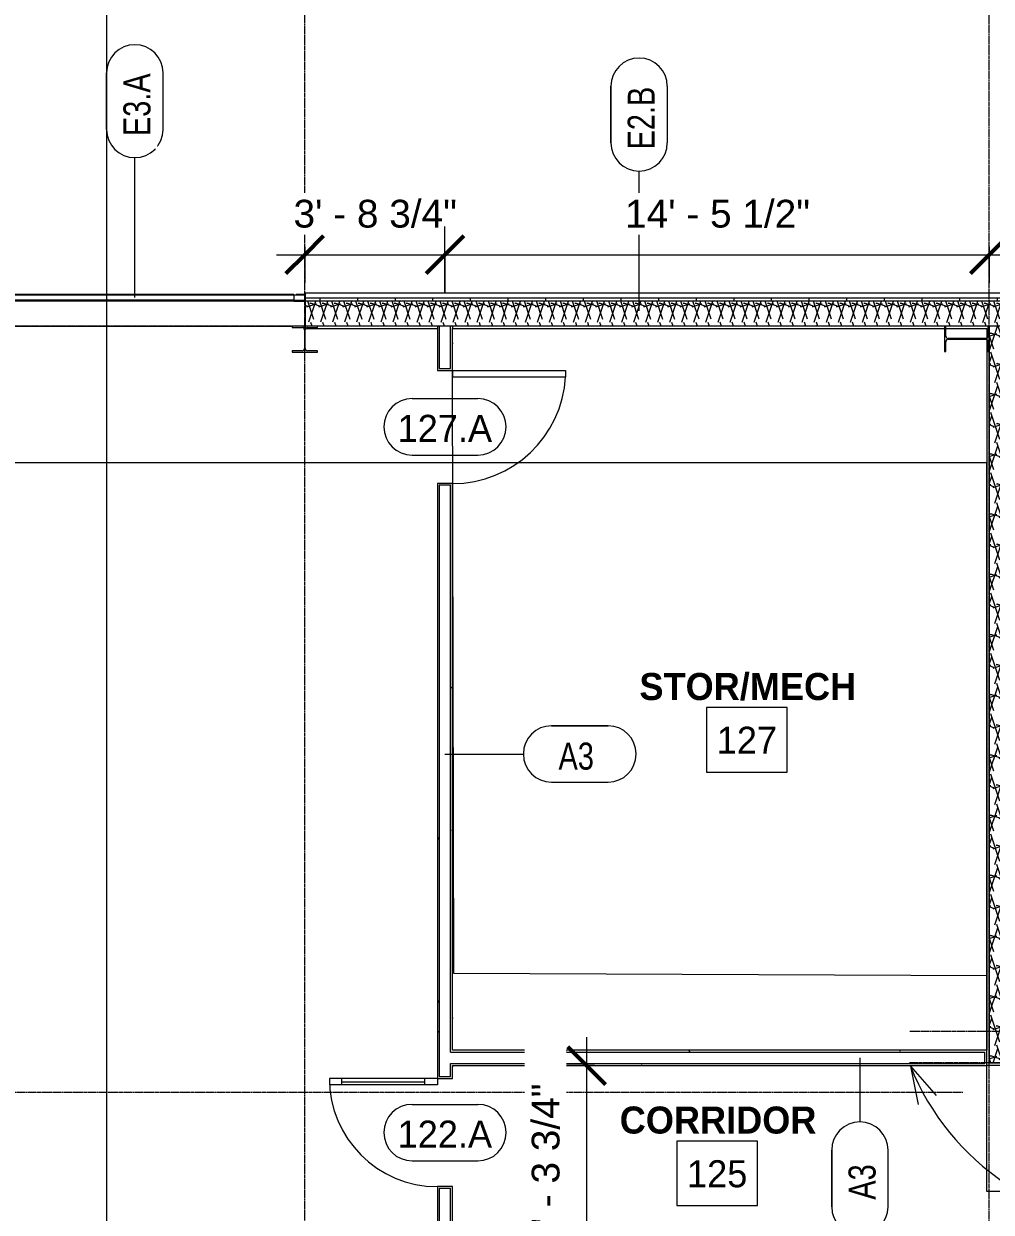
# Model space of a CAD drawing. Header units: inches. Extents: x 21592 to 24810, y -23179 to -20467.
# Drawn here: x 22465.5 to 22774, y -21181.9 to -20803.1 of the extents above; entities that cross this region are included whole.
import ezdxf

# ---------------------------------------------------------------- set-up
doc = ezdxf.new("R2010")
doc.units = ezdxf.units.IN
doc.header["$MEASUREMENT"] = 0
doc.linetypes.add('Grid Line 1_2_', pattern=[0.875, 0.5, -0.125, 0.125, -0.125])
for name, color, linetype, lineweight in [('A-ANNO-DIMS', 211, 'Continuous', 9), ('A-ANNO-DIMS-96', 211, 'Continuous', 9), ('A-AREA-IDEN', 2, 'Continuous', 9), ('A-DOOR', 31, 'Continuous', 13), ('A-DOOR-GLAZ', 31, 'Continuous', 30), ('A-DOOR-IDEN', 31, 'Continuous', 9), ('A-FLOR', 192, 'Continuous', 13), ('A-GLAZ-CWMG', 51, 'Continuous', 9), ('A-WALL', 113, 'Continuous', 13), ('A-WALL-IDEN', 211, 'Continuous', 9), ('A-WALL-PATT', 111, 'Continuous', 50), ('G-ANNO-SYMB', 111, 'Continuous', 9), ('G-ANNO-TEXT', 231, 'Continuous', 9), ('I-WALL', 2, 'Continuous', 13), ('L-SITE-WALL', 31, 'Continuous', 13), ('S-BEAM', 12, 'Continuous', 9), ('S-COLS', 52, 'Continuous', 9), ('S-GRID', 1, 'Continuous', 9)]:
    doc.layers.add(name, color=color, linetype=linetype, lineweight=lineweight)
doc.styles.add('Arial_1', font='arial.ttf', dxfattribs={"height": 8.851796})
doc.styles.add('Century Gothic', font='GOTHIC.TTF', dxfattribs={"height": 8.622671})
doc.styles.add('Century Gothic_1', font='GOTHIC.TTF', dxfattribs={"width": 0.8, "height": 8.622671})
doc.styles.add('Century Gothic_B', font='GOTHICB.TTF', dxfattribs={"height": 8.616719})
doc.dimstyles.new('OD_Dimension', dxfattribs={"dimscale": 12, "dimtxt": 9, "dimasz": 1, "dimexe": 0.75, "dimexo": 0.5, "dimgap": 0.5, "dimtad": 1, "dimdec": 3, "dimrnd": 0.125, "dimzin": 1, "dimdsep": 46, "dimlunit": 4, "dimtxsty": 'Arial_1', "dimblk1": 'OBLIQUE', "dimblk2": 'OBLIQUE', "dimsah": 1, "dimcen": 0.09, "dimdle": 0.75, "dimazin": 0, "dimtfac": 1, "dimtdec": 4, "dimtix": 1, "dimtmove": 0, "dimatfit": 3, "dimfxl": 1, "dimtvp": 1, "dimtfill": 1, "dimfrac": 2, "dimtolj": 1, "dimtzin": 0, "dimarcsym": 2})
doc.dimstyles.new('OD_Dimension_3', dxfattribs={"dimscale": 12, "dimtxt": 9, "dimasz": 1, "dimexe": 0.75, "dimexo": 0.5, "dimgap": 0.5, "dimtad": 1, "dimdec": 3, "dimrnd": 0.125, "dimzin": 1, "dimdsep": 46, "dimlunit": 4, "dimtxsty": 'Arial_1', "dimblk1": 'OBLIQUE', "dimblk2": 'OBLIQUE', "dimsah": 1, "dimcen": 0.09, "dimdle": 0.75, "dimazin": 0, "dimtfac": 1, "dimtdec": 4, "dimtix": 1, "dimtmove": 0, "dimatfit": 3, "dimfxl": 1, "dimtvp": 1, "dimtfill": 1, "dimfrac": 2, "dimtolj": 1, "dimtzin": 0, "dimarcsym": 2})
doc.dimstyles.new('OD_Dimension_4', dxfattribs={"dimscale": 12, "dimtxt": 9, "dimasz": 1, "dimexe": 0.75, "dimexo": 0.5, "dimgap": 0.5, "dimtad": 1, "dimdec": 3, "dimrnd": 0.125, "dimzin": 1, "dimdsep": 46, "dimlunit": 4, "dimtxsty": 'Arial_1', "dimblk1": 'OBLIQUE', "dimblk2": 'OBLIQUE', "dimsah": 1, "dimcen": 0.09, "dimdle": 0.75, "dimazin": 0, "dimtfac": 1, "dimtdec": 4, "dimtix": 1, "dimtmove": 0, "dimatfit": 3, "dimfxl": 1, "dimtvp": 1, "dimtfill": 1, "dimfrac": 2, "dimtolj": 1, "dimtzin": 0, "dimarcsym": 2})
pattern_1 = [(161.57, (0.48, 0.48), (-3.839953776, -1.544e-05), [0, -27.322, 3.034, 0]), (18.43, (-0.48, 0.48), (-3.839953776, 1.544e-05), [0, -27.322, 3.034, 0]), (108.43, (0.48, 0.48), (1.919622, -9.60052459), [9.106, -21.25]), (71.57, (-0.48, 0.48), (1.919622, 9.60052459), [9.106, -21.25])]
pattern_2 = [(45, (0, 0), (-9.503515, 9.503515), []), (45, (0, 14.4), (-9.503515, 9.503515), [])]
pattern_3 = [(0, (0, 0), (30.72, 7.68), [1.267, -21.773, 1.267, -21.773, -122.88]), (0, (0, 0), (30.72, 7.68), [-46.08, 1.267, -44.813, 1.267, -21.773, -53.76]), (0, (0, 0), (30.72, 7.68), [-115.2, 1.267, -14.093, 1.267, -37.133]), (120, (11.52, 3.84), (-22.0110751, 22.7643004), [1.267, -21.773, 1.267, -21.773, -122.88]), (120, (11.52, 3.84), (-22.0110751, 22.7643004), [-46.08, 1.267, -44.813, 1.267, -21.773, -53.76]), (120, (11.52, 3.84), (-22.0110751, 22.7643004), [-115.2, 1.267, -14.093, 1.267, -37.133]), (240, (15.36, 19.2), (-8.7089249, -30.4443004), [1.267, -21.773, 1.267, -21.773, -122.88]), (240, (15.36, 19.2), (-8.7089249, -30.4443004), [-46.08, 1.267, -44.813, 1.267, -21.773, -53.76]), (240, (15.36, 19.2), (-8.7089249, -30.4443004), [-115.2, 1.267, -14.093, 1.267, -37.133])]

# ---------------------------------------------------------------- blocks, each defined once
blk = doc.blocks.new('Struct_Xcel_Sports Complex_rvt-1-Enlarged First Floor Plan _West_')
at = {"layer": 'A-FLOR', "color": 43}
for p, q in [((22602.62, -21105.85), (22602.22, -20913.62)), ((22772.64, -21106.56), (22602.62, -21105.85))]:
    blk.add_line(p, q, dxfattribs=at)
blk = doc.blocks.new('Single-Glass 1 - 2_  10 7_16_ x96_-1573759-Enlarged First Floor Plan _West_')
at = {"layer": 'A-DOOR', "color": 7, "lineweight": 20}
for p, q in [((15.21875, 32.875), (15.21875, 36.875)), ((17.21875, 36.875), (15.21875, 36.875)), ((17.21875, 32.875), (17.21875, 36.875)), ((15.21875, 32.875), (17.21875, 32.875)), ((15.21875, 6.4375), (17.21875, 6.4375)), ((15.21875, 2.4375), (15.21875, 6.4375)), ((17.21875, 2.4375), (17.21875, 6.4375)), ((17.21875, 2.4375), (15.21875, 2.4375))]:
    blk.add_line(p, q, dxfattribs=at)
at = {"layer": 'A-DOOR', "color": 43}
for p, q in [((15.21875, 6.4375), (15.21875, 32.875)), ((17.21875, 6.4375), (17.21875, 32.875))]:
    blk.add_line(p, q, dxfattribs=at)
blk.add_arc((17.21875, 2.4375), 34.4375, 90, 180, dxfattribs=at)
at = {"layer": 'A-DOOR-GLAZ', "color": 7, "lineweight": 20}
blk.add_line((16.21875, 32.875), (16.21875, 6.4375), dxfattribs=at)
blk = doc.blocks.new('Single-Flush - 36_ x 84_-1318930-Enlarged First Floor Plan _West_')
at = {"layer": 'A-DOOR', "color": 7, "lineweight": 20}
for p, q in [((16, -2.44), (16, -38.45)), ((18, -2.44), (16, -2.44)), ((18, -2.44), (18, -38.45)), ((18, -38.45), (16, -38.45))]:
    blk.add_line(p, q, dxfattribs=at)
at = {"layer": 'A-DOOR', "color": 43}
blk.add_arc((18, -2.44), 36.07, 180, 266.8211, dxfattribs=at)
blk = doc.blocks.new('Rectangular Mullion - Profile_Polycarbonate_Lower-1037133-Enlarged First Floor Plan _West_')
at = {"layer": 'A-GLAZ-CWMG', "color": 43, "lineweight": 13}
for p, q in [((22462.14, -20889.55), (22462.14, -20889.43)), ((22551.64, -20889.43), (22462.14, -20889.43)), ((22462.14, -20889.62), (22462.14, -20889.55)), ((22551.64, -20889.55), (22462.14, -20889.55)), ((22551.64, -20889.43), (22551.64, -20889.55)), ((22551.64, -20889.55), (22551.64, -20889.62)), ((22462.14, -20891.55), (22462.14, -20891.2))]:
    blk.add_line(p, q, dxfattribs=at)
at = {"layer": 'A-GLAZ-CWMG', "color": 10, "lineweight": 13}
for p, q in [((22462.14, -20891.2), (22462.14, -20889.62)), ((22551.64, -20889.62), (22551.64, -20891.2)), ((22551.64, -20891.2), (22462.14, -20891.2))]:
    blk.add_line(p, q, dxfattribs=at)
blk = doc.blocks.new('Rectangular Mullion - Profile_Polycarbonate_Upper and left-1393719-Enlarged First Floor Plan _West_')
at = {"layer": 'A-GLAZ-CWMG', "color": 7, "lineweight": 20}
for p, q in [((-3.622, 1.141125), (0, 1.141125)), ((-3.622, 0.787125), (-3.622, 1.141125)), ((-3.372, 0.787125), (-3.622, 0.787125)), ((-0.0625, 1.078625), (-3.5595, 1.078625)), ((-3.5595, 1.078625), (-3.5595, 0.849625)), ((-3.5595, 0.849625), (-3.372, 0.849625)), ((-3.372, 0.849625), (-3.372, 0.787125)), ((-0.0625, -0.922375), (-0.0625, 1.078625)), ((0, 1.141125), (0, -0.984875)), ((-2.834, -0.984875), (-2.834, -0.859875)), ((-2.834, -0.859875), (-2.7715, -0.859875)), ((0, -0.984875), (-2.834, -0.984875)), ((-2.7715, -0.859875), (-2.7715, -0.922375)), ((-2.7715, -0.922375), (-0.0625, -0.922375))]:
    blk.add_line(p, q, dxfattribs=at)
blk = doc.blocks.new('Girt_C - 8_D-1405501-Enlarged First Floor Plan _West_')
at = {"layer": 'S-BEAM', "color": 43, "lineweight": 13}
for p, q in [((22551.64, -20891.55), (22458.52, -20891.55)), ((22458.52, -20899.55), (22551.14, -20899.55))]:
    blk.add_line(p, q, dxfattribs=at)
blk = doc.blocks.new('Door Tag - Door Tag-4658-Enlarged First Floor Plan _West_')
at = {"layer": 'A-DOOR-IDEN', "color": 153}
for p, q in [((-0.109375, 0.09375), (0.109375, 0.09375)), ((-0.109375, -0.09375), (0.109375, -0.09375))]:
    blk.add_line(p, q, dxfattribs=at)
for centre, start, end in [((-0.109375, 0), 90, 270), ((0.109375, 0), 270, 90)]:
    blk.add_arc(centre, 0.09375, start, end, dxfattribs=at)
blk = doc.blocks.new('Wall Tag - 1_4_-1369832-Enlarged First Floor Plan _West_')
at = {"layer": 'A-WALL-IDEN', "color": 153}
for p, q in [((-0.0822, 0.0968), (0.1053, 0.0968)), ((0.1053, 0.0968), (-0.0822, 0.0968)), ((-0.0822, -0.0907), (0.1053, -0.0907)), ((-0.0822, -0.0907), (0.1053, -0.0907))]:
    blk.add_line(p, q, dxfattribs=at)
for centre, start, end in [((-0.0822, 0.0031), 90, 270), ((-0.0822, 0.0031), 90, 270), ((0.1053, 0.0031), 270, 90), ((0.1053, 0.0031), 270, 90)]:
    blk.add_arc(centre, 0.0937, start, end, dxfattribs=at)
blk = doc.blocks.new('DIMBLOCK22-Enlarged First Floor Plan _West_')
at = {"layer": 'A-ANNO-DIMS-96'}
for p, q in [((22644.98, -21126.18), (22644.98, -21207.93)), ((22647.47, -21135.18), (22635.98, -21135.18)), ((22644.98, -21135.18), (22647.47, -21135.18)), ((22647.47, -21198.93), (22635.98, -21198.93)), ((22644.98, -21198.93), (22647.47, -21198.93))]:
    blk.add_line(p, q, dxfattribs=at)
at = {"layer": 'A-ANNO-DIMS-96', "lineweight": 50}
for p, q in [((22644.98, -21135.18), (22638.98, -21129.18)), ((22644.98, -21135.18), (22650.98, -21141.18)), ((22644.98, -21198.93), (22638.98, -21192.93)), ((22644.98, -21198.93), (22650.98, -21204.93))]:
    blk.add_line(p, q, dxfattribs=at)
at = {"layer": 'A-ANNO-DIMS-96', "color": 0, "insert": (22627.5, -21193.01), "char_height": 8.8518, "width": 62.3077, "attachment_point": 1, "rotation": 90, "line_spacing_factor": 0.938532, "style": 'Arial_1', "bg_fill": 3, "box_fill_scale": 1.25, "bg_fill_color": 0, "bg_fill_transparency": 0}
blk.add_mtext('5\' - 3 3/4"', dxfattribs=at)
blk = doc.blocks.new('_Oblique')
at = {"color": 0, "linetype": 'ByBlock', "lineweight": -2}
blk.add_line((-0.5, -0.5), (0.5, 0.5), dxfattribs=at)
blk = doc.blocks.new('DIMBLOCK26-Enlarged First Floor Plan _West_')
at = {"layer": 'A-ANNO-DIMS-96', "lineweight": 50}
for p, q in [((22555.14, -20876.73), (22561.14, -20870.73)), ((22599.84, -20876.73), (22605.84, -20870.73)), ((22555.14, -20876.73), (22549.14, -20882.73)), ((22599.84, -20876.73), (22593.84, -20882.73))]:
    blk.add_line(p, q, dxfattribs=at)
at = {"layer": 'A-ANNO-DIMS-96'}
for p, q in [((22599.84, -20888.68), (22599.84, -20867.73)), ((22555.14, -20874.24), (22555.14, -20885.73)), ((22555.14, -20876.73), (22555.14, -20874.24)), ((22546.14, -20876.73), (22599.84, -20876.73)), ((22599.84, -20876.73), (22599.84, -20888.68))]:
    blk.add_line(p, q, dxfattribs=at)
at = {"layer": 'A-ANNO-DIMS-96', "color": 0, "insert": (22551.53, -20859.24), "char_height": 8.8518, "width": 62.3077, "attachment_point": 1, "line_spacing_factor": 0.938532, "style": 'Arial_1', "bg_fill": 3, "box_fill_scale": 1.25, "bg_fill_color": 0, "bg_fill_transparency": 0}
blk.add_mtext('3\' - 8 3/4"', dxfattribs=at)
blk = doc.blocks.new('DIMBLOCK27-Enlarged First Floor Plan _West_')
at = {"layer": 'A-ANNO-DIMS-96'}
for p, q in [((22599.84, -20888.68), (22599.84, -20867.73)), ((22773.39, -20874.24), (22773.39, -20885.73)), ((22773.39, -20876.73), (22773.39, -20874.24)), ((22599.84, -20876.73), (22782.39, -20876.73)), ((22599.84, -20876.73), (22599.84, -20888.68))]:
    blk.add_line(p, q, dxfattribs=at)
at = {"layer": 'A-ANNO-DIMS-96', "lineweight": 50}
for p, q in [((22599.84, -20876.73), (22605.84, -20870.73)), ((22773.39, -20876.73), (22779.39, -20870.73)), ((22599.84, -20876.73), (22593.84, -20882.73)), ((22773.39, -20876.73), (22767.39, -20882.73))]:
    blk.add_line(p, q, dxfattribs=at)
at = {"layer": 'A-ANNO-DIMS-96', "color": 0, "insert": (22657.26, -20859.24), "char_height": 8.8518, "width": 70.4492, "attachment_point": 1, "line_spacing_factor": 0.938532, "style": 'Arial_1', "bg_fill": 3, "box_fill_scale": 1.25, "bg_fill_color": 0, "bg_fill_transparency": 0}
blk.add_mtext('14\' - 5 1/2"', dxfattribs=at)

msp = doc.modelspace()

# ---------------------------------------------------------------- hatches: boundary and pattern name
at = {"layer": 'A-WALL-PATT', "lineweight": 9}
h = msp.add_hatch(dxfattribs=at)
h.set_pattern_fill('FP_10', color=8, style=0, pattern_type=2)
h.set_pattern_definition([(0, (0, 0), (0, 12), []), (90, (0, 0), (-12, 7e-16), [])])
h.paths.add_polyline_path([(22555.2652, -20891.5528), (22782.3902, -20891.5528), (22782.3902, -20890.5528), (22555.2652, -20890.5528)], flags=0)
h = msp.add_hatch(dxfattribs=at)
h.set_pattern_fill('FP_7', color=8, style=0, pattern_type=2)
h.set_pattern_definition(pattern_1)
h.paths.add_polyline_path([(22555.2652, -20899.5528), (22781.3902, -20899.5528), (22781.3902, -20891.5528), (22555.2652, -20891.5528)], flags=0)
h = msp.add_hatch(dxfattribs=at)
h.set_pattern_fill('FP_11', color=8, style=0, pattern_type=2)
h.set_pattern_definition(pattern_3)
h.paths.add_polyline_path([(22597.4, -21475.5528), (22598.025, -21475.5528), (22598.025, -21423.6778), (22599.8375, -21423.6778), (22599.8375, -21423.0528), (22597.4, -21423.0528)], flags=0)
h.paths.add_polyline_path([(22599.8375, -21391.0528), (22599.8375, -21390.4278), (22598.025, -21390.4278), (22598.025, -21174.3966), (22599.8375, -21174.3966), (22599.8375, -21173.7716), (22597.4, -21173.7716), (22597.4, -21391.0528)], flags=0)
h.paths.add_polyline_path([(22599.8375, -21139.3341), (22599.8375, -21138.7091), (22598.025, -21138.7091), (22598.025, -20950.2403), (22599.8375, -20950.2403), (22599.8375, -20949.6153), (22597.4, -20949.6153), (22597.4, -21139.3341)], flags=0)
h.paths.add_polyline_path([(22597.4, -20913.6153), (22599.8375, -20913.6153), (22599.8375, -20912.9903), (22598.025, -20912.9903), (22598.025, -20899.5528), (22597.4, -20899.5528), (22597.4, -20903.6645)], flags=0)
h = msp.add_hatch(dxfattribs=at)
h.set_pattern_fill('FP_11', color=8, style=0, pattern_type=2)
h.set_pattern_definition(pattern_3)
h.paths.add_polyline_path([(22602.275, -21475.5528), (22602.275, -21423.0528), (22599.8375, -21423.0528), (22599.8375, -21423.6778), (22601.65, -21423.6778), (22601.65, -21475.5528)], flags=0)
h.paths.add_polyline_path([(22599.8375, -21391.0528), (22602.275, -21391.0528), (22602.275, -21341.1778), (22601.65, -21341.1778), (22601.65, -21390.4278), (22599.8375, -21390.4278)], flags=0)
h.paths.add_polyline_path([(22601.65, -21337.5528), (22602.275, -21337.5528), (22602.275, -21203.1778), (22601.65, -21203.1778), (22601.65, -21329.7211)], flags=0)
h.paths.add_polyline_path([(22601.65, -21199.5528), (22602.275, -21199.5528), (22602.275, -21173.7716), (22599.8375, -21173.7716), (22599.8375, -21174.3966), (22601.65, -21174.3966), (22601.65, -21174.7915)], flags=0)
h.paths.add_polyline_path([(22599.8375, -21139.3341), (22602.275, -21139.3341), (22602.275, -21134.5528), (22601.65, -21134.5528), (22601.65, -21138.7091), (22599.8375, -21138.7091)], flags=0)
h.paths.add_polyline_path([(22602.275, -21130.9278), (22602.275, -20949.6153), (22599.8375, -20949.6153), (22599.8375, -20950.2403), (22601.65, -20950.2403), (22601.65, -21130.9278)], flags=0)
h.paths.add_polyline_path([(22599.8375, -20913.6153), (22602.275, -20913.6153), (22602.275, -20899.5528), (22601.65, -20899.5528), (22601.65, -20912.9903), (22599.8375, -20912.9903)], flags=0)
h = msp.add_hatch(dxfattribs=at)
h.set_pattern_fill('FP_7', color=8, style=0, pattern_type=2)
h.set_pattern_definition(pattern_1)
h.paths.add_polyline_path([(22781.3902, -21134.3028), (22781.3902, -20899.5528), (22773.3902, -20899.5528), (22773.3902, -21134.3028), (22774.2781, -21134.3028)], flags=0)
h = msp.add_hatch(dxfattribs=at)
h.set_pattern_fill('FP_11', color=8, style=0, pattern_type=2)
h.set_pattern_definition(pattern_3)
h.paths.add_polyline_path([(22772.0152, -21130.9278), (22772.6402, -21130.9278), (22772.6402, -21130.3028), (22602.275, -21130.3028), (22602.275, -21130.9278), (22755.7485, -21130.9278)], flags=0)
h = msp.add_hatch(dxfattribs=at)
h.set_pattern_fill('FP_11', color=8, style=0, pattern_type=2)
h.set_pattern_definition(pattern_3)
h.paths.add_polyline_path([(22681.6305, -21135.1778), (22772.6402, -21135.1778), (22772.6402, -21130.9278), (22772.0152, -21130.9278), (22772.0152, -21134.5528), (22602.275, -21134.5528), (22602.275, -21135.1778)], flags=0)
at = {"layer": 'S-COLS'}
h = msp.add_hatch(dxfattribs=at)
h.set_pattern_fill('FP_6', color=8, style=0, pattern_type=2)
h.set_pattern_definition(pattern_2)
h.paths.add_polyline_path([(22551.1402, -20907.8028), (22559.1402, -20907.8028), (22559.1402, -20907.3692), (22555.9762, -20907.3692), (22555.4873, -20907.1667), (22555.2848, -20906.6778), (22555.2848, -20900.6778), (22555.4873, -20900.1889), (22555.9762, -20899.9864), (22559.1402, -20899.9864), (22559.1402, -20899.5528), (22551.1402, -20899.5528), (22551.1402, -20899.9864), (22554.3043, -20899.9864), (22554.7932, -20900.1889), (22554.9957, -20900.6778), (22554.9957, -20906.6778), (22554.7932, -20907.1667), (22554.3043, -20907.3692), (22551.1402, -20907.3692)], flags=0)
h = msp.add_hatch(dxfattribs=at)
h.set_pattern_fill('FP_6', color=8, style=0, pattern_type=2)
h.set_pattern_definition(pattern_2)
h.paths.add_polyline_path([(22759.5738, -20907.5528), (22759.5738, -20904.3887), (22759.7763, -20903.8998), (22760.2652, -20903.6973), (22772.2652, -20903.6973), (22772.7541, -20903.8998), (22772.9566, -20904.3887), (22772.9566, -20907.5528), (22773.3902, -20907.5528), (22773.3902, -20899.5528), (22772.9566, -20899.5528), (22772.9566, -20902.7169), (22772.7541, -20903.2058), (22772.2652, -20903.4083), (22760.2652, -20903.4083), (22759.7763, -20903.2058), (22759.5738, -20902.7169), (22759.5738, -20899.5528), (22759.1402, -20899.5528), (22759.1402, -20907.5528)], flags=0)

# ---------------------------------------------------------------- linework, layer by layer
at = {"layer": 'A-AREA-IDEN', "flags": 128}
for points in [[(22683.2621, -21021.0823), (22683.2621, -21041.6538), (22708.9721, -21041.6538), (22708.9721, -21021.0823)], [(22673.7846, -21159.2612), (22673.7846, -21179.8326), (22699.4946, -21179.8326), (22699.4946, -21159.2612)]]:
    msp.add_lwpolyline(points, close=True, dxfattribs=at)
at = {"layer": 'A-WALL', "color": 7, "lineweight": 20}
for p, q in [((22555.2027, -20889.6243), (22458.5777, -20889.6243)), ((22555.2027, -20891.1991), (22555.2027, -20889.6243)), ((22783.8902, -20889.0528), (22555.2652, -20889.0528)), ((22555.2652, -20889.0528), (22555.2652, -20900.3028)), ((22458.5777, -20891.1991), (22555.2027, -20891.1991)), ((22782.3902, -20890.5528), (22555.2652, -20890.5528)), ((22781.3902, -20891.5528), (22555.2652, -20891.5528)), ((22773.3902, -20899.5528), (22555.2652, -20899.5528)), ((22555.2652, -20900.3028), (22597.4, -20900.3028)), ((22597.4, -20899.5528), (22597.4, -20900.3028)), ((22598.025, -20899.5528), (22598.025, -20912.9903)), ((22601.65, -20912.9903), (22601.65, -20899.5528)), ((22602.275, -20899.5528), (22602.275, -20900.3028)), ((22602.275, -20900.3028), (22772.6402, -20900.3028)), ((22772.6402, -20900.3028), (22772.6402, -21130.3028)), ((22773.3902, -20899.5528), (22773.3902, -21134.3028)), ((22598.025, -20912.9903), (22601.65, -20912.9903)), ((22601.65, -20950.2403), (22598.025, -20950.2403)), ((22598.025, -20950.2403), (22598.025, -21138.7091)), ((22601.65, -21130.9278), (22601.65, -20950.2403)), ((22601.65, -21130.9278), (22772.0152, -21130.9278)), ((22772.0152, -21134.5528), (22772.0152, -21130.9278)), ((22601.65, -21138.7091), (22601.65, -21134.5528)), ((22601.65, -21134.5528), (22772.0152, -21134.5528)), ((22772.6402, -21135.0528), (22847.7652, -21135.0528)), ((22773.3902, -21134.3028), (22847.0152, -21134.3028)), ((22598.025, -21138.7091), (22601.65, -21138.7091)), ((22601.65, -21174.3966), (22598.025, -21174.3966)), ((22598.025, -21174.3966), (22598.025, -21390.4278)), ((22601.65, -21199.5528), (22601.65, -21174.3966))]:
    msp.add_line(p, q, dxfattribs=at)
at = {"layer": 'A-WALL-IDEN', "color": 153}
for p, q in [((22500.9314, -20890.4117), (22500.9314, -20845.807)), ((22661.7421, -20894.6778), (22661.7421, -20850.0731)), ((22599.8375, -21035.8795), (22624.8183, -21035.8795)), ((22732.1675, -21132.7403), (22732.1675, -21153.162))]:
    msp.add_line(p, q, dxfattribs=at)
at = {"layer": 'G-ANNO-SYMB'}
for p, q in [((22491.854, -20695.6113), (22491.854, -23040.6554)), ((22772.6363, -20943.1271), (22005.4867, -20943.1271)), ((22772.6363, -21175.3457), (22772.6363, -20943.1271)), ((24579.5754, -21175.3457), (22772.6363, -21175.3457))]:
    msp.add_line(p, q, dxfattribs=at)
at = {"layer": 'G-ANNO-TEXT', "color": 145}
for q in [(22756.4589, -21144.7618), (22750.6861, -21147.5954)]:
    msp.add_line((22748.285, -21135.4063), q, dxfattribs=at)
msp.add_arc((22824.1373, -21104.8589), 81.7723, 201.935744, 270, dxfattribs=at)
at = {"layer": 'I-WALL', "color": 7, "lineweight": 20}
for p, q in [((22597.4, -20900.3028), (22597.4, -20913.6153)), ((22602.275, -20913.6153), (22602.275, -20900.3028)), ((22597.4, -20913.6153), (22602.275, -20913.6153)), ((22597.4, -20949.6153), (22597.4, -21139.3341)), ((22602.275, -20949.6153), (22597.4, -20949.6153)), ((22602.275, -21130.3028), (22602.275, -20949.6153)), ((22772.6402, -21130.3028), (22602.275, -21130.3028)), ((22772.6402, -21135.1778), (22772.6402, -21130.3028)), ((22602.275, -21139.3341), (22602.275, -21135.1778)), ((22602.275, -21135.1778), (22772.6402, -21135.1778)), ((22597.4, -21139.3341), (22602.275, -21139.3341)), ((22597.4, -21173.7716), (22597.4, -21391.0528)), ((22602.275, -21173.7716), (22597.4, -21173.7716)), ((22602.275, -21198.9278), (22602.275, -21173.7716))]:
    msp.add_line(p, q, dxfattribs=at)
at = {"layer": 'L-SITE-WALL', "color": 43}
msp.add_line((22551.6432, -20889.5528), (22555.2046, -20889.5528), dxfattribs=at)
at = {"layer": 'S-COLS', "color": 7, "lineweight": 20}
for p, q in [((22559.1402, -20899.5528), (22551.1402, -20899.5528)), ((22551.1402, -20899.5528), (22551.1402, -20899.9864)), ((22551.1402, -20899.9864), (22554.3043, -20899.9864)), ((22554.9957, -20900.6778), (22554.9957, -20906.6778)), ((22555.2848, -20906.6778), (22555.2848, -20900.6778)), ((22555.9762, -20899.9864), (22559.1402, -20899.9864)), ((22559.1402, -20899.9864), (22559.1402, -20899.5528)), ((22759.5738, -20899.5528), (22759.1402, -20899.5528)), ((22759.1402, -20899.5528), (22759.1402, -20907.5528)), ((22759.5738, -20902.7169), (22759.5738, -20899.5528)), ((22773.3902, -20899.5528), (22772.9566, -20899.5528)), ((22772.9566, -20899.5528), (22772.9566, -20902.7169)), ((22773.3902, -20907.5528), (22773.3902, -20899.5528)), ((22759.5738, -20907.5528), (22759.5738, -20904.3887)), ((22772.2652, -20903.4083), (22760.2652, -20903.4083)), ((22760.2652, -20903.6973), (22772.2652, -20903.6973)), ((22772.9566, -20904.3887), (22772.9566, -20907.5528)), ((22554.3043, -20907.3692), (22551.1402, -20907.3692)), ((22551.1402, -20907.3692), (22551.1402, -20907.8028)), ((22551.1402, -20907.8028), (22559.1402, -20907.8028)), ((22559.1402, -20907.3692), (22555.9762, -20907.3692)), ((22559.1402, -20907.8028), (22559.1402, -20907.3692)), ((22759.1402, -20907.5528), (22759.5738, -20907.5528)), ((22772.9566, -20907.5528), (22773.3902, -20907.5528))]:
    msp.add_line(p, q, dxfattribs=at)
for centre, start, end in [((22554.3043, -20900.6778), 0, 90), ((22555.9762, -20900.6778), 90, 180), ((22760.2652, -20902.7169), 180, 270), ((22760.2652, -20904.3887), 90, 180), ((22772.2652, -20902.7169), 270, 0), ((22772.2652, -20904.3887), 0, 90), ((22554.3043, -20906.6778), 270, 0), ((22555.9762, -20906.6778), 180, 270)]:
    msp.add_arc(centre, 0.6914, start, end, dxfattribs=at)
at = {"layer": 'S-GRID', "linetype": 'Grid Line 1_2_'}
for p, q in [((22555.1402, -22972.8509), (22555.1402, -20633.3741)), ((22773.3902, -22389.5762), (22773.3902, -20713.1265)), ((22871.8519, -20891.5528), (21705.561, -20891.5528)), ((22871.8519, -20899.5528), (21657.561, -20899.5528)), ((24694.7891, -21124.3028), (22748.0152, -21124.3028)), ((24742.7891, -21134.3028), (22748.0152, -21134.3028)), ((22765.0122, -21143.8028), (21657.561, -21143.8028))]:
    msp.add_line(p, q, dxfattribs=at)

# ---------------------------------------------------------------- block references
at = {"layer": 'A-DOOR', "color": 250, "rotation": 89.99999999999959}
for name, p in [('Single-Flush - 36_ x 84_-1318930-Enlarged First Floor Plan _West_', (22599.8375, -20931.6153)), ('Single-Glass 1 - 2_  10 7_16_ x96_-1573759-Enlarged First Floor Plan _West_', (22599.8375, -21156.5528))]:
    msp.add_blockref(name, p, dxfattribs=at)
at = {"layer": 'A-DOOR-IDEN', "color": 153, "xscale": 95.99999999999994, "yscale": 95.99999999999994, "zscale": 95.99999999999994}
for p in [(22599.8375, -20931.6153), (22599.8375, -21156.5528)]:
    msp.add_blockref('Door Tag - Door Tag-4658-Enlarged First Floor Plan _West_', p, dxfattribs=at)
at = {"layer": 'A-GLAZ-CWMG', "color": 43, "lineweight": 13}
msp.add_blockref('Rectangular Mullion - Profile_Polycarbonate_Lower-1037133-Enlarged First Floor Plan _West_', (0, 0), dxfattribs=at)
at = {"layer": 'A-GLAZ-CWMG', "color": 43, "lineweight": 13, "extrusion": (0, 0, -1), "rotation": 180}
msp.add_blockref('Rectangular Mullion - Profile_Polycarbonate_Upper and left-1393719-Enlarged First Floor Plan _West_', (-22555.2652, -20890.4117), dxfattribs=at)
at = {"layer": 'A-WALL-IDEN', "color": 153, "xscale": 95.99999999999994, "yscale": 95.99999999999994, "zscale": 95.99999999999994, "rotation": 89.99999999999991}
for p in [(22501.2251, -20828.9117), (22662.0358, -20833.1778), (22732.4612, -21172.2666)]:
    msp.add_blockref('Wall Tag - 1_4_-1369832-Enlarged First Floor Plan _West_', p, dxfattribs=at)
at = {"layer": 'A-WALL-IDEN', "color": 153, "xscale": 95.99999999999994, "yscale": 95.99999999999994, "zscale": 95.99999999999994}
msp.add_blockref('Wall Tag - 1_4_-1369832-Enlarged First Floor Plan _West_', (22641.7137, -21036.1732), dxfattribs=at)
at = {"layer": 'S-BEAM', "color": 43, "lineweight": 13}
msp.add_blockref('Girt_C - 8_D-1405501-Enlarged First Floor Plan _West_', (0, 0), dxfattribs=at)

# ---------------------------------------------------------------- texts
at = {"layer": 'A-AREA-IDEN', "attachment_point": 2}
for s, insert, char_height, width, line_spacing_factor, style in [('STOR/MECH', (22696.4032, -21010.0585), 8.61672, 81.864, 0.984796, 'Century Gothic_B'), ('127', (22696.1171, -21027.174), 8.62267, 23.652, 0.984117, 'Century Gothic'), ('CORRIDOR', (22686.9257, -21148.2373), 8.61672, 74.412, 0.984796, 'Century Gothic_B'), ('125', (22686.6396, -21165.3528), 8.62267, 23.652, 0.984117, 'Century Gothic')]:
    msp.add_mtext(s, dxfattribs=dict(at, insert=insert, char_height=char_height, width=width, line_spacing_factor=line_spacing_factor, style=style))
at = {"layer": 'A-DOOR-IDEN', "char_height": 8.62267, "width": 38.124, "attachment_point": 2, "line_spacing_factor": 0.984117, "style": 'Century Gothic'}
for s, insert in [('127.A', (22599.7962, -20927.784)), ('122.A', (22599.7962, -21152.7215))]:
    msp.add_mtext(s, dxfattribs=dict(at, insert=insert))

# ---------------------------------------------------------------- next in the draw order: texts
at = {"layer": 'A-WALL-IDEN', "char_height": 8.62267, "attachment_point": 2, "rotation": 90, "line_spacing_factor": 0.984117, "style": 'Century Gothic_1', "bg_fill": 3, "box_fill_scale": 1.25, "bg_fill_color": 0, "bg_fill_transparency": 0}
for s, insert, width in [('E3.A', (22497.2908, -20828.9405), 23.76), ('E2.B', (22658.1015, -20833.2067), 21.924), ('A3', (22728.5268, -21172.2955), 14.58)]:
    msp.add_mtext(s, dxfattribs=dict(at, insert=insert, width=width))
at = {"layer": 'A-WALL-IDEN', "insert": (22641.6848, -21032.2389), "char_height": 8.62267, "width": 14.58, "attachment_point": 2, "line_spacing_factor": 0.984117, "style": 'Century Gothic_1', "bg_fill": 3, "box_fill_scale": 1.25, "bg_fill_color": 0, "bg_fill_transparency": 0}
msp.add_mtext('A3', dxfattribs=at)

# ---------------------------------------------------------------- next in the draw order: dimensions: what is measured, and where the dimension line sits
at = {"layer": 'A-ANNO-DIMS'}
dim = msp.add_linear_dim(base=(22599.8375, -20876.7275), p1=(22555.1402, -20868.2423), p2=(22599.8375, -20894.6778), dimstyle='OD_Dimension_4', override={"dimpost": '<>', "dimfxl": 51.929602}, dxfattribs=at)
dim.commit()
dim.dimension.update_dxf_attribs({"geometry": 'DIMBLOCK26-Enlarged First Floor Plan _West_', "text_midpoint": (22577.4889, -20866.1477)})
dim = msp.add_linear_dim(base=(22644.9813, -21198.9278), p1=(22653.4666, -21135.1778), p2=(22653.4666, -21198.9278), angle=90, dimstyle='OD_Dimension', override={"dimpost": '<>', "dimfxl": 63.75}, dxfattribs=at)
dim.commit()
dim.dimension.update_dxf_attribs({"geometry": 'DIMBLOCK22-Enlarged First Floor Plan _West_', "text_midpoint": (22634.4015, -21167.0528)})

# ---------------------------------------------------------------- next in the draw order: block references
at = {"lineweight": 5}
msp.add_blockref('Struct_Xcel_Sports Complex_rvt-1-Enlarged First Floor Plan _West_', (0, 0), dxfattribs=at)

# ---------------------------------------------------------------- next in the draw order: dimensions: what is measured, and where the dimension line sits
at = {"layer": 'A-ANNO-DIMS'}
dim = msp.add_linear_dim(base=(22773.3902, -20876.7275), p1=(22599.8375, -20894.6778), p2=(22773.3902, -20868.2423), dimstyle='OD_Dimension_3', override={"dimpost": '<>', "dimfxl": 175.55452}, dxfattribs=at)
dim.commit()
dim.dimension.update_dxf_attribs({"geometry": 'DIMBLOCK27-Enlarged First Floor Plan _West_', "text_midpoint": (22686.6139, -20866.1507)})

doc.saveas('drawing.dxf')
